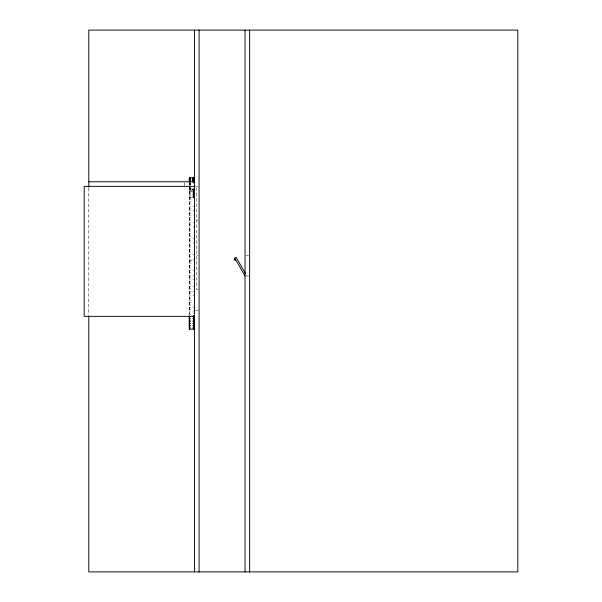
<?xml version="1.0" encoding="UTF-8"?>
<svg xmlns="http://www.w3.org/2000/svg" width="602" height="602" viewBox="0 0 602 602"><rect width="100%" height="100%" fill="white"/><g stroke="black" fill="none" stroke-linecap="round" stroke-linejoin="round"><path stroke-width="0.45" stroke-dasharray="3.01 2.26" d="M190.285 197.193L189.871 197.035L190.307 197.193A2.732 2.732 0 0 0 189.939 197.193L189.939 197.193M193.377 192.52L193.031 192.497A2.732 2.732 0 0 0 193.377 192.429A2.732 2.732 0 0 0 193.061 192.407L193.377 192.362M193.377 194.815L193.061 194.8A2.732 2.732 0 0 1 193.377 194.8A2.732 2.732 0 0 1 193.061 194.815L193.377 194.657M193.377 206.305L193.001 206.223L193.377 206.147M193.377 210.903L193.001 210.82L193.377 210.745M193.377 222.394L193.001 222.311L193.377 222.228M193.377 226.984L193.001 226.909L193.377 226.826M193.377 238.475L193.001 238.4L193.377 238.317M193.377 243.073L193.001 242.99L193.377 242.915M193.377 254.563L193.001 254.48L193.377 254.405M193.377 259.161L193.001 259.078L193.377 259.003M193.377 270.652L193.001 270.569L193.377 270.486M193.377 275.242L193.001 275.167L193.377 275.084M193.377 279.84L193.001 279.764L193.377 279.682M193.377 286.733L193.001 286.657L193.377 286.575M193.377 291.33L193.001 291.248L193.377 291.172M193.377 295.928L193.001 295.845L193.377 295.77M193.377 307.419L193.001 307.336L193.377 307.261M193.377 312.009L193.001 311.934L193.377 311.851M189.878 184.596L189.939 184.588A2.732 2.732 0 0 1 190.255 184.588L190.307 184.596M190.285 184.603L190.307 184.603A2.732 2.732 0 0 1 189.939 184.611L189.939 184.611M193.061 189.961A4.349 3.078 0 0 0 193.377 189.961A2.732 2.732 0 0 1 193.061 190.036L193.061 189.713A2.732 2.732 0 0 1 193.377 189.713A2.732 2.732 0 0 1 193.061 189.735L193.031 188.908M193.061 189.961L193.061 190.014A2.732 2.732 0 0 1 193.377 190.014M193.009 193.904L193.061 193.904A2.732 2.732 0 0 1 193.377 193.904M190.285 197.208L190.307 197.2A2.732 2.732 0 0 1 189.939 197.208L189.939 197.208M193.009 197.193L193.061 197.193A2.732 2.732 0 0 1 193.377 197.193L193.377 196.952M190.285 187.847L190.255 187.839A4.349 3.078 0 0 1 189.939 187.847L189.939 187.764A4.349 3.078 0 0 1 190.315 187.764L190.307 187.952A4.349 3.078 0 0 0 189.878 187.952L189.939 187.952M190.285 187.764L190.285 187.734A4.349 3.078 0 0 1 189.878 187.764L189.939 187.741M189.939 188.381L189.939 188.396A4.349 3.078 0 0 1 190.315 188.396L190.285 188.268A4.349 3.078 0 0 1 189.878 188.193L189.939 188.486A4.349 3.078 0 0 0 190.307 188.479L190.315 188.185A4.349 3.078 0 0 0 189.939 188.185L189.878 188.291A4.349 3.078 0 0 0 190.255 188.298L190.285 188.298M193.377 188.93A4.349 3.078 0 0 1 193.001 188.93L193.031 189.239A4.349 3.078 0 0 0 193.377 189.246M193.061 189.329L193.061 189.344A4.349 3.078 0 0 0 193.377 189.352M190.285 189.562L190.285 189.638A4.349 3.078 0 0 0 189.939 189.668L189.901 189.645A4.349 3.078 0 0 0 190.255 189.668A5.463 3.86 0 0 0 189.939 189.638L189.901 189.54A4.349 3.078 0 0 1 190.315 189.562L190.285 189.562A4.349 3.078 0 0 1 189.878 189.562L189.939 189.856A4.349 3.078 0 0 0 190.255 189.773L190.285 189.773M193.061 189.54L193.061 189.555A4.349 3.078 0 0 0 193.377 189.562M189.878 189.878L189.939 189.871A4.349 3.078 0 0 1 190.315 189.878L190.285 189.878M193.061 189.645L193.061 189.66A4.349 3.078 0 0 0 193.377 189.668M193.061 189.224L193.061 189.118A2.732 2.732 0 0 1 193.377 189.118A2.732 2.732 0 0 1 193.061 189.141L193.061 189.028A4.349 3.078 0 0 0 193.377 189.036M193.031 189.75L193.031 189.878A4.349 3.078 0 0 1 193.377 189.954A4.349 3.078 0 0 0 193.061 189.878M195.409 186.364L198.224 186.364M189.299 189.02L193.784 188.975M189.299 190.646L193.897 190.646M189.412 191.285L193.784 191.285M189.299 197.945L193.897 197.945M196.794 220.836L197.938 220.836M196.794 255.301L197.938 255.301M245.97 255.301L248.724 255.301M189.299 260.23L193.897 260.23M245.97 275.987L249.642 275.987M197.938 289.773L196.794 289.773L196.794 186.364M195.409 310.391L198.224 310.391M190.255 188.163L190.307 188.163A4.094 2.897 0 0 1 189.901 188.163L189.901 188.163M190.255 188.479L190.307 188.479A4.349 3.078 0 0 0 189.878 188.479M193.031 193.919L193.061 193.919A2.732 2.732 0 0 0 193.377 193.919M193.031 197.208L193.061 197.208A2.732 2.732 0 0 0 193.377 197.208M189.412 183.256L189.412 185.123M189.412 185.98L189.412 314.259M189.299 183.256L189.299 185.047M189.299 185.98L189.299 314.259M184.746 182.684L184.746 186.364M88.787 188.125L88.787 315.109M193.061 189.344A4.349 3.078 0 0 1 193.438 189.344M193.061 189.562A4.349 3.078 0 0 1 193.438 189.562M193.061 189.668A4.349 3.078 0 0 1 193.438 189.668M193.377 189.773A4.349 3.078 0 0 1 193.009 189.773M193.061 188.923A4.349 3.078 0 0 1 193.438 188.923M193.061 189.133A4.349 3.078 0 0 1 193.392 189.133M193.061 189.239A4.349 3.078 0 0 1 193.438 189.239M193.377 195.417A2.732 2.732 0 0 1 193.061 195.417L193.061 195.394A2.732 2.732 0 0 1 193.377 195.394M193.377 195.718A2.732 2.732 0 0 1 193.061 195.718L193.061 195.695A2.732 2.732 0 0 1 193.377 195.695M193.377 192.128A2.732 2.732 0 0 1 193.061 192.128L193.061 192.106A2.732 2.732 0 0 1 193.377 192.106M193.377 190.631A2.732 2.732 0 0 1 193.061 190.631L193.061 190.616A2.732 2.732 0 0 1 193.377 190.616M189.878 192.407L190.315 192.437L189.878 192.407M189.878 194.709L190.315 194.732L189.901 194.679M189.878 199.3L190.315 199.33L189.901 199.277M189.878 201.602L190.315 201.632L189.939 201.55M189.878 203.897L190.315 203.927L189.878 203.897M189.878 206.2L190.315 206.223L189.939 206.147M189.878 208.495L190.315 208.525L189.878 208.495M189.878 210.79L190.315 210.82L189.901 210.768M189.878 213.093L190.315 213.123L189.939 213.04M189.878 215.388L190.315 215.418L189.901 215.358M189.878 217.683L190.315 217.713L189.939 217.638M189.878 219.986L190.315 220.016L189.878 219.986M189.878 222.281L190.315 222.311L189.939 222.228M189.878 224.584L190.315 224.606L189.878 224.584M189.878 226.879L190.315 226.909L189.901 226.849M189.878 229.174L190.315 229.204L189.939 229.129M189.878 231.477L190.315 231.507L189.901 231.446M189.878 233.772L190.315 233.802L189.939 233.719M189.878 236.067L190.315 236.097L189.878 236.067M189.878 238.369L190.315 238.4L189.939 238.317M189.878 240.665L190.315 240.695L189.878 240.665M189.878 242.967L190.315 242.99L189.901 242.937M189.878 245.262L190.315 245.292L189.939 245.21M189.878 247.557L190.315 247.588L189.901 247.535M189.878 249.86L190.315 249.89L189.939 249.807M189.878 252.155L190.315 252.185L189.878 252.155M189.878 254.458L190.315 254.48L189.939 254.405M189.878 256.753L190.315 256.783L189.878 256.753M189.878 259.048L190.315 259.078L189.901 259.026M189.878 261.351L190.315 261.381L189.939 261.298M189.878 263.646L190.315 263.676L189.901 263.616M189.878 265.941L190.315 265.971L189.939 265.896M189.878 268.244L190.315 268.274L189.878 268.244M189.878 270.539L190.315 270.569L189.939 270.486M189.878 272.841L190.315 272.864L189.878 272.841M189.878 275.137L190.315 275.167L189.901 275.106M189.878 277.432L190.315 277.462L189.939 277.387M189.878 279.734L190.315 279.764L189.901 279.704M189.878 282.029L190.315 282.06L189.939 281.977M189.878 284.325L190.315 284.355L189.878 284.325M189.878 286.627L190.315 286.657L189.939 286.575M189.878 288.922L190.315 288.952L189.878 288.922M189.878 291.225L190.315 291.248L189.939 291.172M189.878 293.52L190.315 293.55L189.939 293.467M189.878 295.815L190.315 295.845L189.901 295.793M189.878 298.118L190.315 298.148L189.939 298.065M189.878 300.413L190.315 300.443L189.878 300.413M189.878 302.716L190.315 302.738L189.939 302.663M189.878 305.011L190.315 305.041L189.878 305.011M189.878 307.306L190.315 307.336L189.939 307.261M189.878 309.609L190.315 309.639L189.939 309.556M189.878 311.904L190.315 311.934L189.901 311.874M189.878 314.199L190.315 314.229L189.939 314.154M189.901 183.098L189.939 183.113A2.732 2.732 0 0 0 190.255 183.113L190.307 183.098A2.732 2.732 0 0 0 189.939 183.098L189.939 183.091M189.901 183.399L189.939 183.414A2.732 2.732 0 0 0 190.255 183.414L190.307 183.399A2.732 2.732 0 0 0 189.939 183.392L189.939 183.392M193.031 183.098L193.061 183.113A2.732 2.732 0 0 0 193.377 183.113A2.732 2.732 0 0 0 193.061 183.098L193.061 183.091M189.901 183.693L189.939 183.715A2.732 2.732 0 0 0 190.255 183.715L190.307 183.7A2.732 2.732 0 0 0 189.939 183.693L189.939 183.693M189.901 183.994L189.939 184.009A2.732 2.732 0 0 0 190.255 184.009L190.307 184.001A2.732 2.732 0 0 0 189.939 183.994L189.939 183.994M189.901 184.295L189.939 184.31A2.732 2.732 0 0 0 190.255 184.31L190.307 184.295A2.732 2.732 0 0 0 189.939 184.287L189.939 184.287M189.901 184.889L189.939 184.912A2.732 2.732 0 0 0 190.255 184.912L190.307 184.897A2.732 2.732 0 0 0 189.939 184.889L189.939 184.889M193.031 189.419L193.031 189.449A2.732 2.732 0 0 0 193.377 189.434A2.732 2.732 0 0 0 193.061 189.419L193.031 189.434M193.031 190.315L193.061 190.337A2.732 2.732 0 0 0 193.377 190.337A2.732 2.732 0 0 0 193.061 190.315L193.061 190.315M193.031 190.917L193.061 190.932A2.732 2.732 0 0 0 193.377 190.932A2.732 2.732 0 0 0 193.061 190.909L193.061 190.909M193.031 191.21L193.061 191.233A2.732 2.732 0 0 0 193.377 191.233A2.732 2.732 0 0 0 193.061 191.21L193.061 191.21M193.031 191.511L193.061 191.534A2.732 2.732 0 0 0 193.377 191.526A2.732 2.732 0 0 0 193.061 191.511L193.061 191.511M193.031 191.812L193.061 191.827A2.732 2.732 0 0 0 193.377 191.827A2.732 2.732 0 0 0 193.061 191.812L193.061 191.812M193.031 192.708L193.061 192.723A2.732 2.732 0 0 0 193.377 192.723A2.732 2.732 0 0 0 193.061 192.708L193.061 192.708M193.031 193.009L193.061 193.024A2.732 2.732 0 0 0 193.377 193.024A2.732 2.732 0 0 0 193.061 193.001L193.061 193.001M189.901 193.603L189.939 193.626A2.732 2.732 0 0 0 190.255 193.626L190.307 193.611A2.732 2.732 0 0 0 189.939 193.603L189.939 193.603M193.031 193.31L193.061 193.325A2.732 2.732 0 0 0 193.377 193.325A2.732 2.732 0 0 0 193.061 193.302L193.061 193.302M193.031 193.603L193.061 193.626A2.732 2.732 0 0 0 193.377 193.626A2.732 2.732 0 0 0 193.061 193.603L193.061 193.603M193.031 194.205L193.061 194.22A2.732 2.732 0 0 0 193.377 194.22A2.732 2.732 0 0 0 193.061 194.198L193.061 194.198M193.031 194.499L193.061 194.521A2.732 2.732 0 0 0 193.377 194.521A2.732 2.732 0 0 0 193.061 194.499L193.061 194.499M189.901 195.402L189.939 195.417A2.732 2.732 0 0 0 190.255 195.417L190.307 195.402A2.732 2.732 0 0 0 189.939 195.394L189.939 195.394M193.031 195.101L193.061 195.116A2.732 2.732 0 0 0 193.377 195.116A2.732 2.732 0 0 0 193.061 195.101L193.061 195.101M193.031 195.996L193.061 196.011A2.732 2.732 0 0 0 193.377 196.011A2.732 2.732 0 0 0 193.061 195.996L193.061 195.996M193.031 196.297L193.061 196.312A2.732 2.732 0 0 0 193.377 196.312A2.732 2.732 0 0 0 193.061 196.29L193.061 196.29M193.031 196.598L193.061 196.613A2.732 2.732 0 0 0 193.377 196.613A2.732 2.732 0 0 0 193.061 196.591L193.061 196.591M189.901 197.494L189.939 197.509A2.732 2.732 0 0 0 190.255 197.509L190.307 197.494A2.732 2.732 0 0 0 189.939 197.486L189.939 197.486M193.031 196.892L193.061 196.914A2.732 2.732 0 0 0 193.377 196.914A2.732 2.732 0 0 0 193.061 196.892L193.061 196.892M189.901 197.787L189.939 197.81A2.732 2.732 0 0 0 190.255 197.81L190.307 197.795A2.732 2.732 0 0 0 189.939 197.787L189.939 197.787M193.031 197.494L193.061 197.509A2.732 2.732 0 0 0 193.377 197.509A2.732 2.732 0 0 0 193.061 197.486L193.061 197.486M193.031 197.787L193.061 197.81A2.732 2.732 0 0 0 193.377 197.81A2.732 2.732 0 0 0 193.061 197.787L193.061 197.787M189.901 188.584L189.878 188.584A4.094 2.897 0 0 0 190.285 188.584L190.307 188.584A5.463 3.86 0 0 0 189.939 188.584L189.939 188.584M189.939 189.013L189.901 189.013A4.349 3.078 0 0 0 190.307 189.013L190.307 189.005A4.349 3.078 0 0 0 189.878 189.005"/><path stroke-width="0.9" d="M189.878 179.516L189.939 179.509A2.732 2.732 0 0 1 190.255 179.509L190.307 179.516M190.285 179.524L190.307 179.524A2.732 2.732 0 0 1 189.939 179.524L189.939 179.531M193.009 179.516L193.061 179.509A2.732 2.732 0 0 1 193.377 179.509L193.438 179.516M193.415 179.524L193.438 179.524A2.732 2.732 0 0 1 193.061 179.524L193.061 179.531M88.787 181.766L194.491 181.766M194.491 186.364L84.19 186.364L84.19 316.343L194.491 316.343M245.503 273.556L236.097 257.272L234.705 258.077L245.052 275.987M249.642 30.1L249.642 571.9M245.052 30.1L245.052 571.9M199.089 30.1L199.089 571.9M194.491 30.1L194.491 571.9M193.897 182.361L193.897 177.876L189.412 177.876L189.412 182.361M193.897 315.448L193.897 329.166L189.299 329.166L189.299 315.975L189.412 329.166M193.784 177.876L193.784 182.361M193.784 315.448L193.784 329.166M189.299 177.876L189.299 182.361M88.787 187.184L88.787 30.1L517.81 30.1L517.81 571.9L88.787 571.9L88.787 316.05M189.878 316.502L190.315 316.532L189.878 316.502M189.878 318.797L190.315 318.827L189.939 318.744M189.878 321.099L190.315 321.122L189.878 321.099M189.878 323.394L190.315 323.424L189.939 323.342M189.878 325.69L190.315 325.72L189.878 325.69M189.878 327.992L190.315 328.022L189.901 327.962M193.009 316.502L193.445 316.532L193.009 316.502M193.009 318.797L193.445 318.827L193.061 318.744M193.009 321.099L193.445 321.122L193.009 321.099M193.009 323.394L193.445 323.424L193.061 323.342M193.009 325.69L193.445 325.72L193.009 325.69M193.009 327.992L193.445 328.022L193.031 327.962M234.946 258.98L234.321 259.342L234.908 260.35L235.525 259.996L234.946 258.98M189.901 178.019L189.939 178.034A2.732 2.732 0 0 0 190.255 178.034L190.255 178.011A2.732 2.732 0 0 0 189.939 178.011L189.901 178.019M189.901 178.312L189.939 178.335A2.732 2.732 0 0 0 190.255 178.335L190.307 178.32A2.732 2.732 0 0 0 189.939 178.312L189.939 178.312M193.031 178.019L193.061 178.034A2.732 2.732 0 0 0 193.377 178.034L193.377 178.011A2.732 2.732 0 0 0 193.061 178.011L193.031 178.019M189.901 178.613L189.939 178.628A2.732 2.732 0 0 0 190.255 178.628L190.307 178.613A2.732 2.732 0 0 0 189.939 178.613L189.939 178.613M193.031 178.312L193.061 178.335A2.732 2.732 0 0 0 193.377 178.335L193.438 178.32A2.732 2.732 0 0 0 193.061 178.312L193.061 178.312M189.901 178.914L189.939 178.929A2.732 2.732 0 0 0 190.255 178.929L190.307 178.914A2.732 2.732 0 0 0 189.939 178.907L189.939 178.907M189.901 179.208L189.939 179.23A2.732 2.732 0 0 0 190.255 179.23L190.307 179.215A2.732 2.732 0 0 0 189.939 179.208L189.939 179.208M193.031 178.613L193.061 178.628A2.732 2.732 0 0 0 193.377 178.628L193.438 178.613A2.732 2.732 0 0 0 193.061 178.613L193.061 178.613M193.031 178.914L193.061 178.929A2.732 2.732 0 0 0 193.377 178.929L193.438 178.914A2.732 2.732 0 0 0 193.061 178.907L193.061 178.907M193.031 179.208L193.061 179.23A2.732 2.732 0 0 0 193.377 179.23L193.438 179.215A2.732 2.732 0 0 0 193.061 179.208L193.061 179.208M189.901 179.81L189.939 179.825A2.732 2.732 0 0 0 190.255 179.825L190.307 179.81A2.732 2.732 0 0 0 189.939 179.81L189.939 179.81M189.901 180.111L189.939 180.126A2.732 2.732 0 0 0 190.255 180.126L190.307 180.111A2.732 2.732 0 0 0 189.939 180.103L189.939 180.103M193.031 179.81L193.061 179.825A2.732 2.732 0 0 0 193.377 179.825L193.438 179.81A2.732 2.732 0 0 0 193.061 179.81L193.061 179.81M189.901 180.404L189.939 180.427A2.732 2.732 0 0 0 190.255 180.427L190.307 180.412A2.732 2.732 0 0 0 189.939 180.404L189.939 180.404M193.031 180.111L193.061 180.126A2.732 2.732 0 0 0 193.377 180.126L193.438 180.111A2.732 2.732 0 0 0 193.061 180.103L193.061 180.103M189.901 180.705L189.939 180.72A2.732 2.732 0 0 0 190.255 180.72L190.307 180.713A2.732 2.732 0 0 0 189.939 180.705L189.939 180.705M193.031 180.404L193.061 180.427A2.732 2.732 0 0 0 193.377 180.427L193.438 180.412A2.732 2.732 0 0 0 193.061 180.404L193.061 180.404M189.901 181.006L189.939 181.021A2.732 2.732 0 0 0 190.255 181.021L190.307 181.006A2.732 2.732 0 0 0 189.939 180.999L189.939 180.999M193.031 180.705L193.061 180.72A2.732 2.732 0 0 0 193.377 180.72L193.438 180.713A2.732 2.732 0 0 0 193.061 180.705L193.061 180.705M189.901 181.307L189.939 181.322A2.732 2.732 0 0 0 190.255 181.322L190.285 181.307A2.732 2.732 0 0 0 189.939 181.3L189.939 181.3M189.901 181.601L189.939 181.623A2.732 2.732 0 0 0 190.255 181.623L190.307 181.608A2.732 2.732 0 0 0 189.939 181.601L189.939 181.601M193.031 181.006L193.061 181.021A2.732 2.732 0 0 0 193.377 181.021L193.438 181.006A2.732 2.732 0 0 0 193.061 180.999L193.061 180.999M193.031 181.307L193.061 181.322A2.732 2.732 0 0 0 193.377 181.322L193.415 181.307A2.732 2.732 0 0 0 193.061 181.3L193.061 181.3M189.901 181.902L189.939 181.917A2.732 2.732 0 0 0 190.255 181.917L190.307 181.902A2.732 2.732 0 0 0 189.939 181.902L189.939 181.902M193.031 181.601L193.061 181.623A2.732 2.732 0 0 0 193.377 181.623L193.438 181.608A2.732 2.732 0 0 0 193.061 181.601L193.061 181.601M193.031 181.902L193.061 181.917A2.732 2.732 0 0 0 193.377 181.917L193.438 181.902A2.732 2.732 0 0 0 193.061 181.902L193.061 181.902"/></g></svg>
